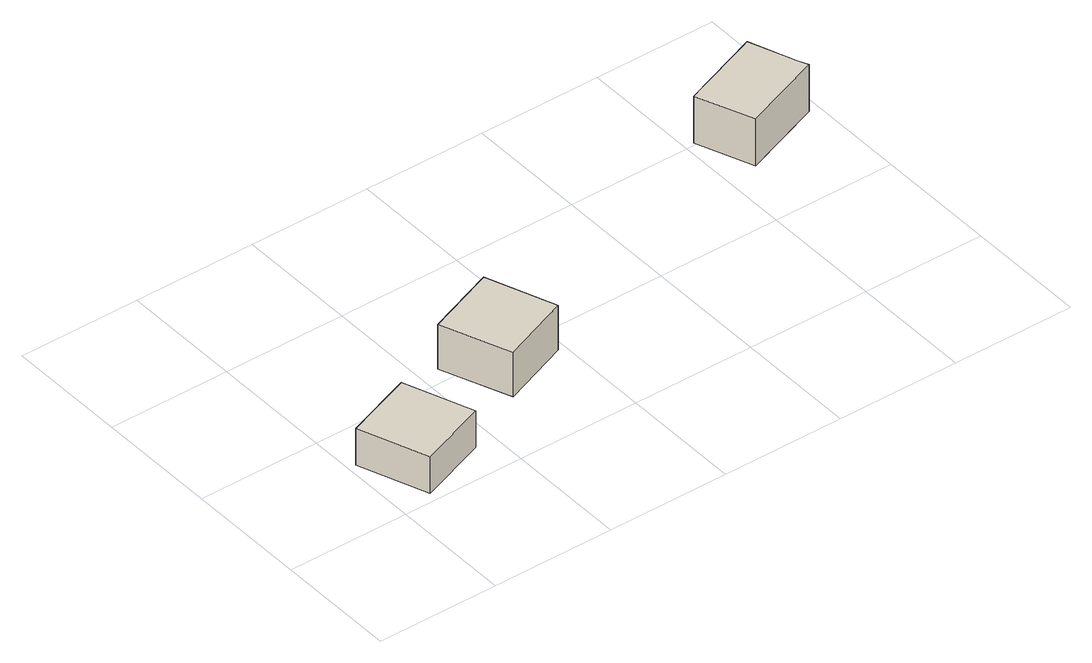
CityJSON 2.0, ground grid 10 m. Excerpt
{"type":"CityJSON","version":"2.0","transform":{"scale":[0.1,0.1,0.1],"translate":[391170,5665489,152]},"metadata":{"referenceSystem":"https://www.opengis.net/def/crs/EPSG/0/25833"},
"CityObjects":{
"building1":{"type":"Building","attributes":{"Gemeindeschluessel":"14627140","BezugspunktDach":"2200","function":"31001_9998","measuredHeight":3.19,"storeysAboveGround":1},"geometry":[{"type":"Solid","lod":"1","boundaries":[[[[0,1,2,3]],[[4,5,6,7]],[[4,7,3,2]],[[5,4,2,1]],[[6,5,1,0]],[[7,6,0,3]]]]}]},
"building2":{"type":"Building","attributes":{"Gemeindeschluessel":"14627140","BezugspunktDach":"2200","function":"31001_9998","measuredHeight":3.85,"storeysAboveGround":1},"geometry":[{"type":"Solid","lod":"1","boundaries":[[[[8,9,10,11]],[[12,13,14,15]],[[12,15,11,10]],[[13,12,10,9]],[[14,13,9,8]],[[15,14,8,11]]]]}]},
"building3":{"type":"Building","attributes":{"Gemeindeschluessel":"14627140","BezugspunktDach":"2200","function":"31001_9998","measuredHeight":4.23,"storeysAboveGround":1},"geometry":[{"type":"Solid","lod":"1","boundaries":[[[[16,17,18,19,20]],[[21,22,23,24,25]],[[21,25,20,19]],[[22,21,19,18]],[[23,22,18,17]],[[24,23,17,16]],[[25,24,16,20]]]]}]}
},
"vertices":[
[22,1,40],[78,22,40],[57,78,40],[1,57,40],[57,78,8],[78,22,8],[22,1,8],[1,57,8],
[135,53,44],[191,75,44],[170,131,44],[113,109,44],[170,131,5],[191,75,5],[135,53,5],[113,109,5],
[426,156,42],[492,181,42],[488,190,42],[474,227,42],[408,202,42],[474,227,1],[488,190,1],[492,181,1],[426,156,1],[408,202,1]
]}
